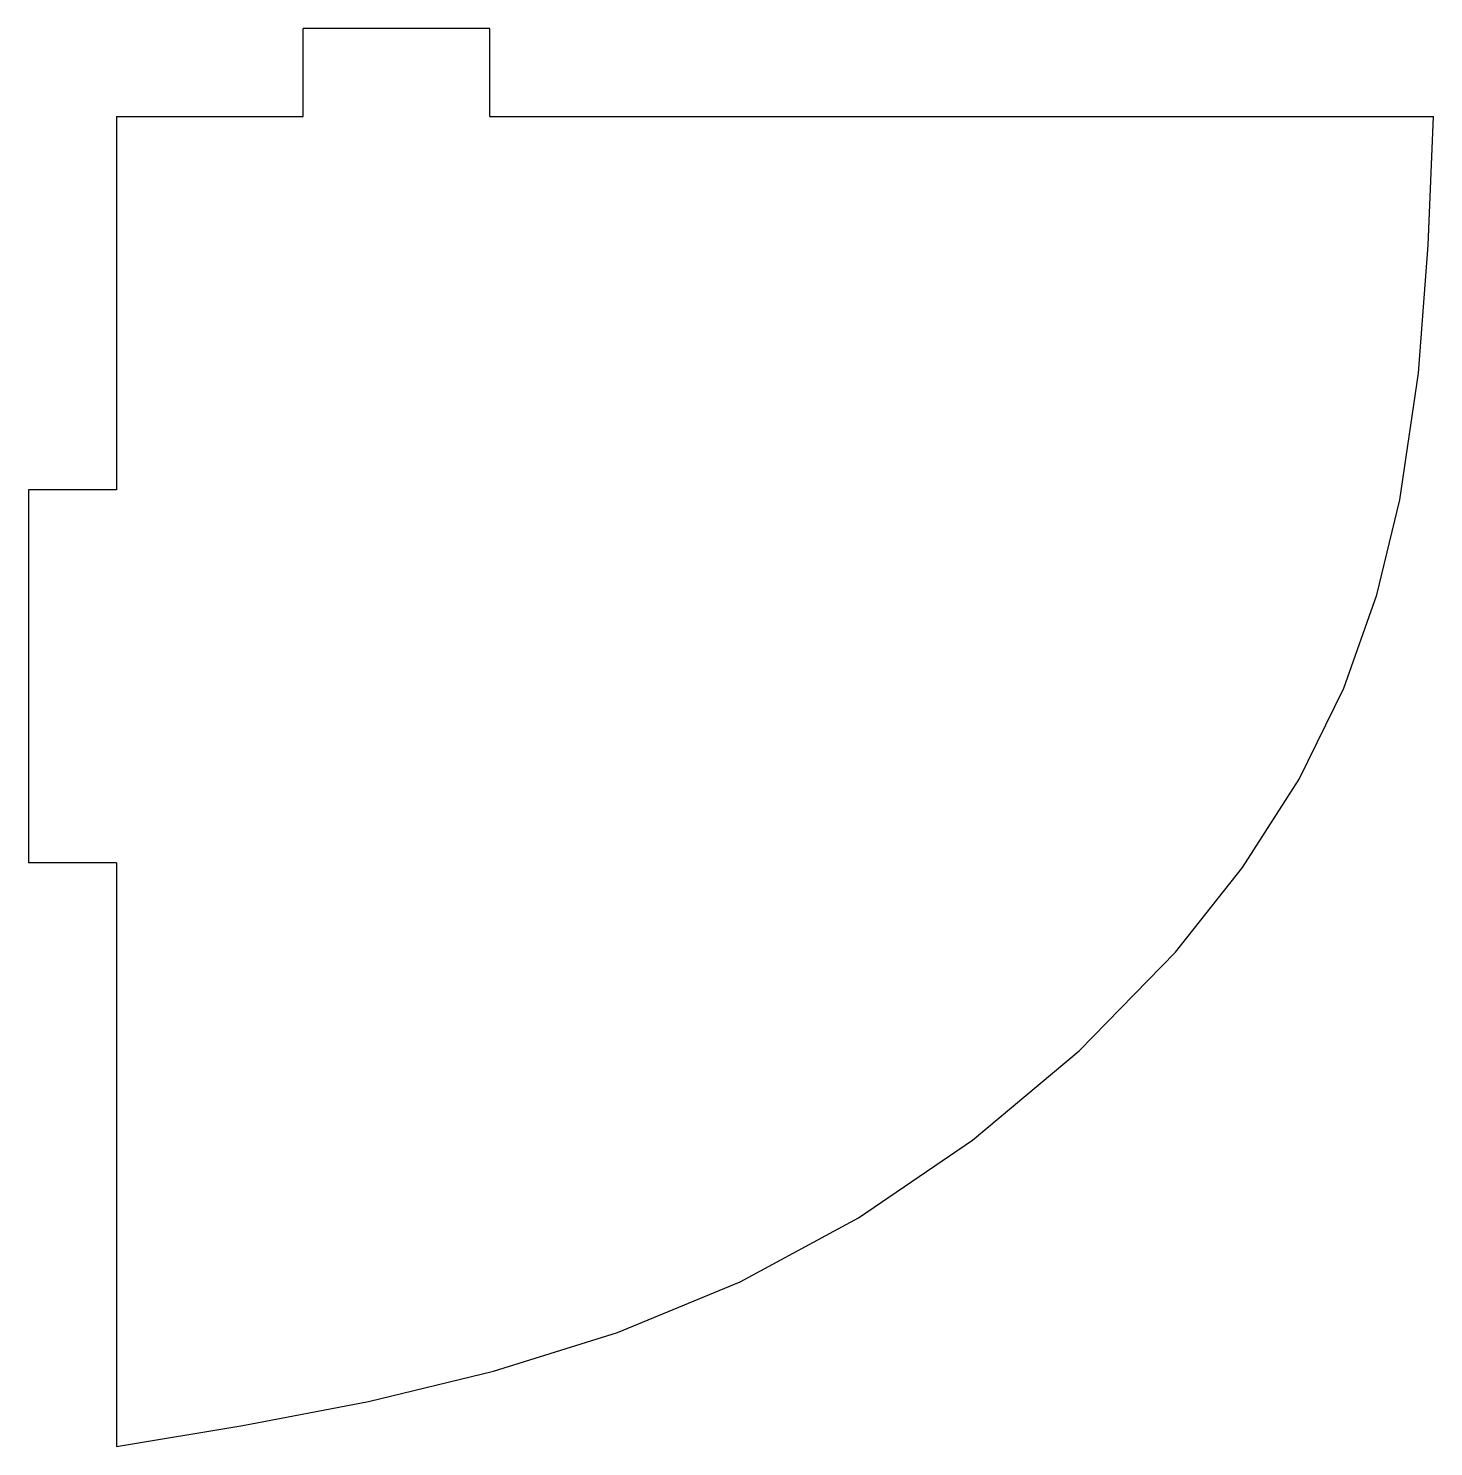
# Model space of a CAD drawing. Extents: x -1 to 0.88, y -0.95 to 0.95.
import ezdxf

# ---------------------------------------------------------------- set-up
doc = ezdxf.new("R2010")
doc.units = 0
doc.layers.add('VISIBLE', color=7, linetype='CONTINUOUS')

msp = doc.modelspace()

# ---------------------------------------------------------------- linework, layer by layer
at = {"layer": 'VISIBLE'}
for p, q in [((-0.382, 0.95), (-0.632, 0.95)), ((-0.632, 0.832), (-0.632, 0.95)), ((-0.382, 0.832), (-0.382, 0.95)), ((-0.882, 0.832), (-0.632, 0.832)), ((-0.882, 0.832), (-0.882, 0.332)), ((-0.382, 0.832), (0.882, 0.832)), ((-0.882, 0.332), (-1, 0.332)), ((-1, 0.332), (-1, -0.168)), ((-0.882, -0.168), (-1, -0.168)), ((-0.882, -0.168), (-0.882, -0.95))]:
    msp.add_line(p, q, dxfattribs=at)
msp.add_polyline3d([(-0.882, -0.95, 0), (-0.713, -0.9217, 0), (-0.5444, -0.8894, 0), (-0.3769, -0.8491, 0), (-0.2108, -0.797, 0), (-0.0468, -0.729, 0), (0.1117, -0.6433, 0), (0.2646, -0.5394, 0), (0.4075, -0.4199, 0), (0.5363, -0.2875, 0), (0.6262, -0.1742, 0), (0.7021, -0.0558, 0), (0.7619, 0.0663, 0), (0.8059, 0.1913, 0), (0.8368, 0.3185, 0), (0.8619, 0.4879, 0), (0.8749, 0.6594, 0), (0.882, 0.832, 0)], dxfattribs=at)

doc.saveas('drawing.dxf')
